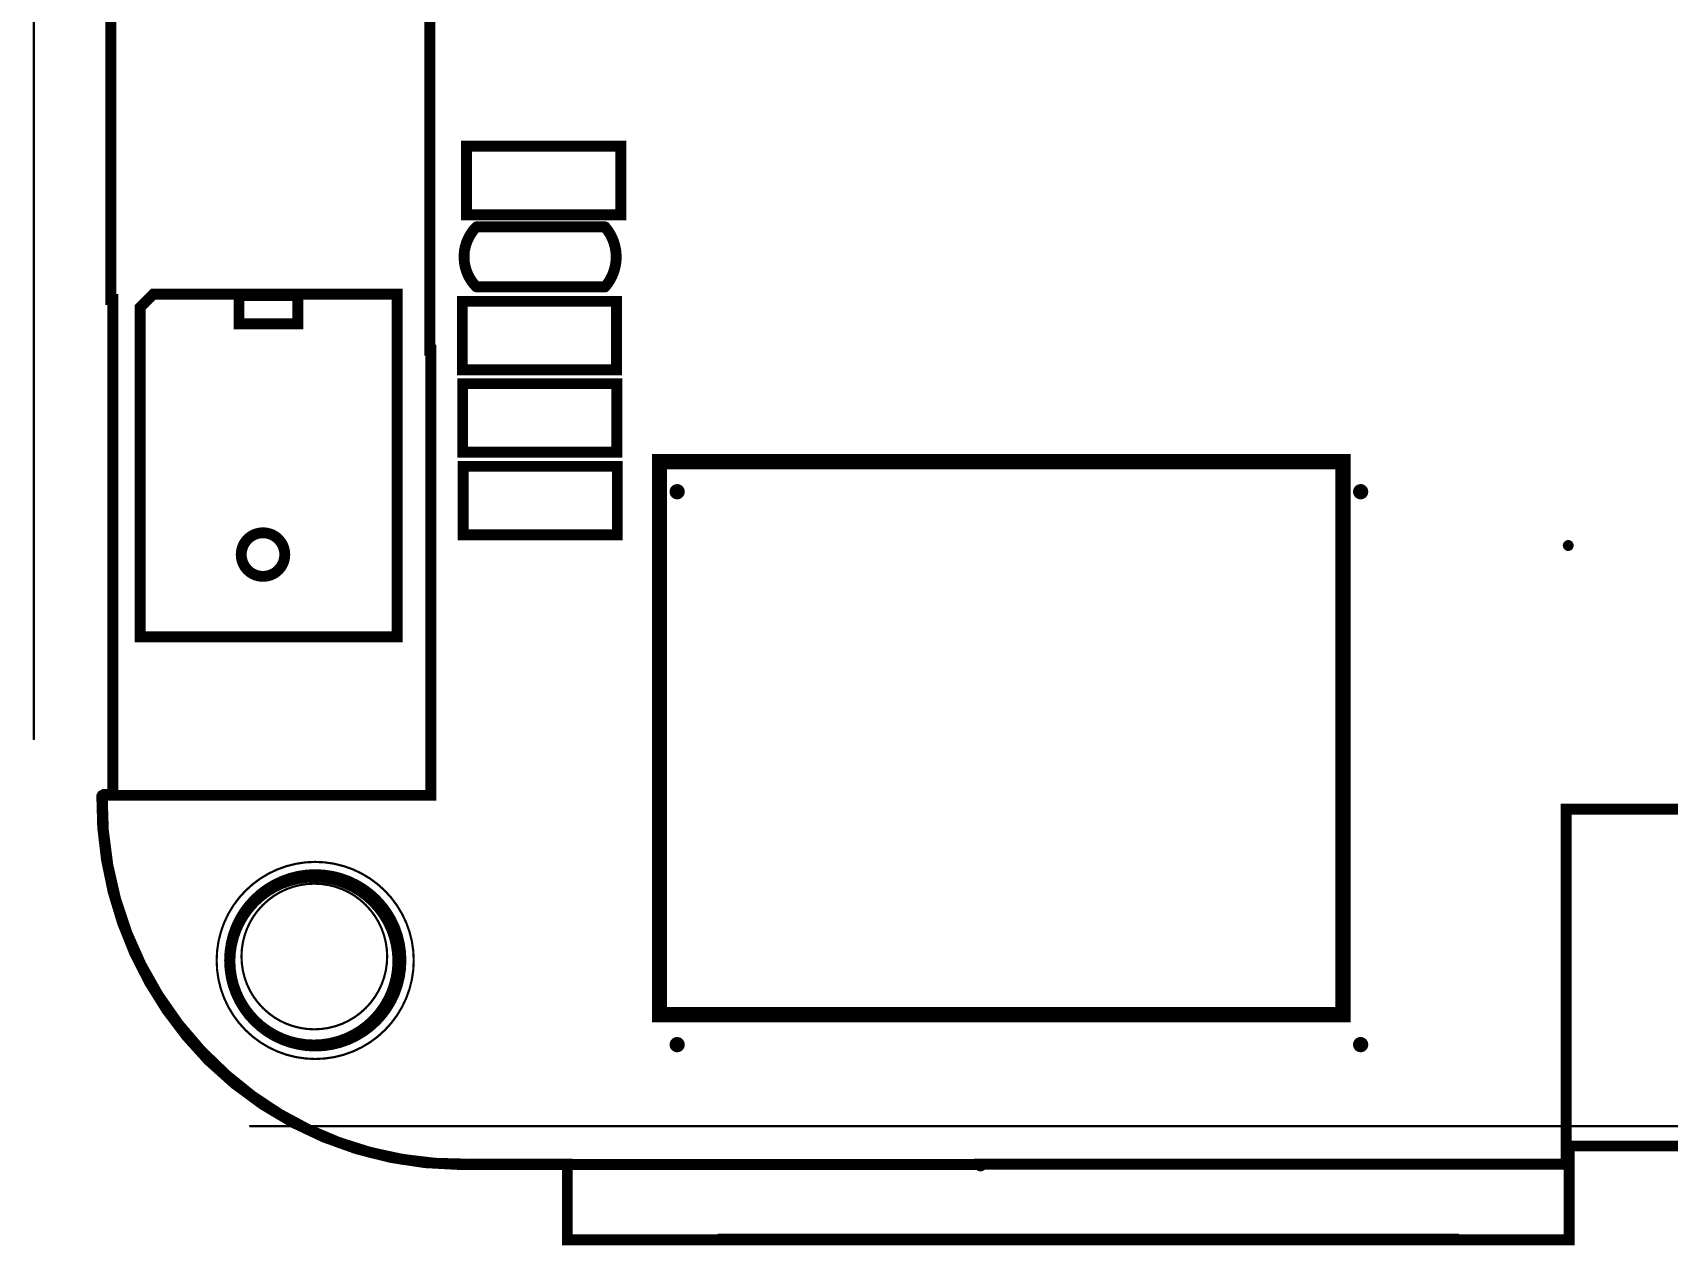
# Model space of a CAD drawing. Extents: x -54 to 75, y -63 to 45.
# Drawn here: x -41.29 to -22.22, y -62 to -47.85 of the extents above; entities that cross this region are included whole.
import ezdxf

# ---------------------------------------------------------------- set-up
doc = ezdxf.new("R2010")
doc.units = 0
doc.header["$MEASUREMENT"] = 0
doc.layers.get('0').update_dxf_attribs({"linetype": 'CONTINUOUS'})
doc.layers.get('Defpoints').update_dxf_attribs({"linetype": 'CONTINUOUS'})
for name, color, linetype in [('2D_LINE_01', 255, 'CONTINUOUS'), ('BOARD_CUTOUT_00', 254, 'CONTINUOUS'), ('BOARD_OUTLINE_00', 254, 'CONTINUOUS'), ('DRIL_NPLTE_THRU_01', 3, 'CONTINUOUS'), ('DRIL_PLTE_THRU_01', 3, 'CONTINUOUS'), ('PART_TOP_2DLINE_126', 254, 'CONTINUOUS')]:
    doc.layers.add(name, color=color, linetype=linetype)
doc.dimstyles.get("Standard").update_dxf_attribs({"dimscale": 10, "dimtxt": 0.18, "dimasz": 0.18, "dimexe": 0.18, "dimexo": 0.0625, "dimgap": 0.09, "dimtad": 0, "dimtih": 1, "dimtoh": 1, "dimzin": 0, "dimdsep": 46, "dimtxsty": 'Standard', "dimcen": 0.09, "dimadec": 0, "dimazin": 0, "dimtfac": 1, "dimtofl": 0, "dimtmove": 0, "dimatfit": 3, "dimfxl": 1, "dimtolj": 1, "dimtzin": 0, "dimarcsym": 0})

# ---------------------------------------------------------------- blocks, each defined once
blk = doc.blocks.new('SMOOTH_0$127')
at = {"const_width": 0.0635}
blk.add_lwpolyline([(-0.03175, 0, 1), (0.03175, 0, 1)], format="xyb", close=True, dxfattribs=at)
blk = doc.blocks.new('BOARD_1')
at = {"layer": 'BOARD_CUTOUT_00', "const_width": 0.127}
blk.add_lwpolyline([(-6.751, 2.379, 1), (-8.751, 2.379, 1)], format="xyb", close=True, dxfattribs=at)
at = {"layer": 'BOARD_OUTLINE_00', "const_width": 0.127}
blk.add_lwpolyline([(0, 0), (6.847, 0), (6.847, 4.142), (9.561, 4.142), (9.561, 0.199), (25.267, 0.199, 0.185339), (28.735, 2.042, 0.15749), (29.993, 5.027), (29.993, 32.25, 0.340915), (25.686, 36.557), (-5.758, 36.557, 0.19257), (-8.738, 35.265, 0.140096), (-10.137, 32.77), (-10.137, 10.091), (-10.114, 10.091), (-10.114, 4.314), (-10.243, 4.314, 0.201635), (-8.997, 1.213, 0.196192), (-6.063, -0.004), (0, -0.004)], format="xyb", close=True, dxfattribs=at)
at = {"layer": 'BOARD_OUTLINE_00'}
for p in [(6.847, 4.142), (0, 0), (6.847, 0)]:
    blk.add_blockref('SMOOTH_0$127', p, dxfattribs=at)
blk = doc.blocks.new('SMOOTH_0$0254')
at = {"const_width": 0.0127}
blk.add_lwpolyline([(-0.00635, 0, 1), (0.00635, 0, 1)], format="xyb", close=True, dxfattribs=at)
blk = doc.blocks.new('DRAWING_6')
at = {"layer": '2D_LINE_01', "const_width": 0.0254}
blk.add_lwpolyline([(0, 0), (0, 9.12)], dxfattribs=at)
at = {"layer": '2D_LINE_01'}
for p in [(0, 9.12), (0, 0)]:
    blk.add_blockref('SMOOTH_0$0254', p, dxfattribs=at)
blk = doc.blocks.new('DRAWING_11')
at = {"layer": '2D_LINE_01', "const_width": 0.0254}
blk.add_lwpolyline([(0, 0), (-36.218, 0)], dxfattribs=at)
at = {"layer": '2D_LINE_01'}
blk.add_blockref('SMOOTH_0$0254', (-36.218, 0), dxfattribs=at)
blk = doc.blocks.new('DRAWING_106')
at = {"layer": '2D_LINE_01', "const_width": 0.0254}
blk.add_lwpolyline([(-1.15, 0, 1), (1.15, 0, 1)], format="xyb", close=True, dxfattribs=at)
blk = doc.blocks.new('DRAWING_124')
at = {"layer": '2D_LINE_01', "const_width": 0.0635}
blk.add_lwpolyline([(0, 0, 1), (0.0635, 0, 1)], format="xyb", close=True, dxfattribs=at)
blk = doc.blocks.new('DRAWING_125')
at = {"layer": '2D_LINE_01', "const_width": 0.0635}
blk.add_lwpolyline([(0, 0, 1), (0.0635, 0, 1)], format="xyb", close=True, dxfattribs=at)
blk = doc.blocks.new('DRAWING_126')
at = {"layer": '2D_LINE_01', "const_width": 0.0635}
blk.add_lwpolyline([(0, 0, 1), (0.0635, 0, 1)], format="xyb", close=True, dxfattribs=at)
blk = doc.blocks.new('DRAWING_131')
at = {"layer": '2D_LINE_01', "const_width": 0.127}
blk.add_lwpolyline([(0, 0, 1), (-1.96, 0, 1)], format="xyb", close=True, dxfattribs=at)
blk = doc.blocks.new('DRAWING_138')
at = {"layer": '2D_LINE_01', "const_width": 0.0635}
blk.add_lwpolyline([(0, 0, 1), (0.0635, 0, 1)], format="xyb", close=True, dxfattribs=at)
blk = doc.blocks.new('DRAWING_140')
at = {"layer": '2D_LINE_01', "const_width": 0.0635}
blk.add_lwpolyline([(0, 0, 1), (0.0635, 0, 1)], format="xyb", close=True, dxfattribs=at)
blk = doc.blocks.new('DRAWING_144')
at = {"layer": '2D_LINE_01', "const_width": 0.127}
blk.add_lwpolyline([(32.098, 27.053), (0.914, 27.053, 0.207545), (-2.298, 25.8, 0.141876), (-3.705, 23.277), (-0.01, 23.277), (-0.01, 0), (0, 0), (0, -5.196), (-3.834, -5.196, 0.220322), (-2.385, -8.461, 0.188952), (0.433, -9.499), (1.594, -9.499), (1.594, -10.383), (13.284, -10.383), (13.284, -9.288), (31.154, -9.288)], format="xyb", dxfattribs=at)
at = {"layer": '2D_LINE_01'}
for p in [(0, 0), (-3.834, -5.196), (0, -5.196), (-2.385, -8.461)]:
    blk.add_blockref('SMOOTH_0$127', p, dxfattribs=at)
blk = doc.blocks.new('DRAWING_145')
at = {"layer": '2D_LINE_01', "const_width": 0.0635}
blk.add_lwpolyline([(0, 0, 1), (0.0635, 0, 1)], format="xyb", close=True, dxfattribs=at)
blk = doc.blocks.new('DRAWING_146')
at = {"layer": '2D_LINE_01', "const_width": 0.0635}
blk.add_lwpolyline([(0, 0, 1), (0.0635, 0, 1)], format="xyb", close=True, dxfattribs=at)
blk = doc.blocks.new('DRAWING_147')
at = {"layer": '2D_LINE_01', "const_width": 0.0635}
blk.add_lwpolyline([(0, 0, 1), (0.0635, 0, 1)], format="xyb", close=True, dxfattribs=at)
blk = doc.blocks.new('DRAWING_148')
at = {"layer": '2D_LINE_01', "const_width": 0.0635}
blk.add_lwpolyline([(0, 0, 1), (0.0635, 0, 1)], format="xyb", close=True, dxfattribs=at)
blk = doc.blocks.new('DRAWING_149')
at = {"layer": '2D_LINE_01', "const_width": 0.0635}
blk.add_lwpolyline([(0, 0, 1), (0.0635, 0, 1)], format="xyb", close=True, dxfattribs=at)
blk = doc.blocks.new('DRAWING_150')
at = {"layer": '2D_LINE_01', "const_width": 0.0635}
blk.add_lwpolyline([(0, 0, 1), (0.0635, 0, 1)], format="xyb", close=True, dxfattribs=at)
blk = doc.blocks.new('DRAWING_151')
at = {"layer": '2D_LINE_01', "const_width": 0.0635}
blk.add_lwpolyline([(0, 0, 1), (0.0635, 0, 1)], format="xyb", close=True, dxfattribs=at)
blk = doc.blocks.new('DRAWING_152')
at = {"layer": '2D_LINE_01', "const_width": 0.0635}
blk.add_lwpolyline([(0, 0, 1), (0.0635, 0, 1)], format="xyb", close=True, dxfattribs=at)
blk = doc.blocks.new('DRAWING_155')
at = {"layer": '2D_LINE_01', "const_width": 0.0254}
blk.add_lwpolyline([(0, 0), (-8.64, 0)], dxfattribs=at)
at = {"layer": '2D_LINE_01'}
for p in [(-8.64, 0), (0, 0)]:
    blk.add_blockref('SMOOTH_0$0254', p, dxfattribs=at)
blk = doc.blocks.new('DRAWING_156')
at = {"layer": '2D_LINE_01', "const_width": 0.0127}
blk.add_lwpolyline([(0, 0, 1), (0.0127, 0, 1)], format="xyb", close=True, dxfattribs=at)
blk = doc.blocks.new('DRAWING_157')
at = {"layer": '2D_LINE_01', "const_width": 0.0127}
blk.add_lwpolyline([(0, 0, 1), (0.0127, 0, 1)], format="xyb", close=True, dxfattribs=at)
blk = doc.blocks.new('DRAWING_158')
at = {"layer": '2D_LINE_01', "const_width": 0.0127}
blk.add_lwpolyline([(0, 0, 1), (0.0127, 0, 1)], format="xyb", close=True, dxfattribs=at)
blk = doc.blocks.new('DRAWING_159')
at = {"layer": '2D_LINE_01', "const_width": 0.0127}
blk.add_lwpolyline([(0, 0, 1), (0.0127, 0, 1)], format="xyb", close=True, dxfattribs=at)
blk = doc.blocks.new('DRAWING_170')
at = {"layer": '2D_LINE_01', "const_width": 0.0127}
blk.add_lwpolyline([(0, 0, 1), (0.0127, 0, 1)], format="xyb", close=True, dxfattribs=at)
blk = doc.blocks.new('DRAWING_171')
at = {"layer": '2D_LINE_01', "const_width": 0.0127}
blk.add_lwpolyline([(0, 0, 1), (0.0127, 0, 1)], format="xyb", close=True, dxfattribs=at)
blk = doc.blocks.new('DRAWING_172')
at = {"layer": '2D_LINE_01', "const_width": 0.0127}
blk.add_lwpolyline([(0, 0, 1), (0.0127, 0, 1)], format="xyb", close=True, dxfattribs=at)
blk = doc.blocks.new('DRAWING_173')
at = {"layer": '2D_LINE_01', "const_width": 0.0127}
blk.add_lwpolyline([(0, 0, 1), (0.0127, 0, 1)], format="xyb", close=True, dxfattribs=at)
blk = doc.blocks.new('DRAWING_174')
at = {"layer": '2D_LINE_01', "const_width": 0.0127}
blk.add_lwpolyline([(0, 0, 1), (0.0127, 0, 1)], format="xyb", close=True, dxfattribs=at)
blk = doc.blocks.new('DRAWING_175')
at = {"layer": '2D_LINE_01', "const_width": 0.0127}
blk.add_lwpolyline([(0, 0, 1), (0.0127, 0, 1)], format="xyb", close=True, dxfattribs=at)
blk = doc.blocks.new('DRAWING_198')
at = {"layer": '2D_LINE_01', "const_width": 0.0254}
blk.add_lwpolyline([(-0.85, 0, 1), (0.85, 0, 1)], format="xyb", close=True, dxfattribs=at)
blk = doc.blocks.new('DRAWING_203')
at = {"layer": '2D_LINE_01', "const_width": 0.0889}
blk.add_lwpolyline([(0, 0, 1), (0, -0.0889, 1)], format="xyb", close=True, dxfattribs=at)
blk = doc.blocks.new('DRAWING_204')
at = {"layer": '2D_LINE_01', "const_width": 0.0889}
blk.add_lwpolyline([(0, 0, 1), (0, -0.0889, 1)], format="xyb", close=True, dxfattribs=at)
blk = doc.blocks.new('DRAWING_205')
at = {"layer": '2D_LINE_01', "const_width": 0.0889}
blk.add_lwpolyline([(0, 0, 1), (0, -0.0889, 1)], format="xyb", close=True, dxfattribs=at)
blk = doc.blocks.new('DRAWING_206')
at = {"layer": '2D_LINE_01', "const_width": 0.0889}
blk.add_lwpolyline([(0, 0, 1), (0, -0.0889, 1)], format="xyb", close=True, dxfattribs=at)
blk = doc.blocks.new('PART_BODY_TOP_222')
at = {"layer": 'PART_TOP_2DLINE_126', "const_width": 0.127}
for points in [[(-0.55, 3.5), (2.45, 3.5), (2.45, -0.344), (2.294, -0.5), (-0.55, -0.5)], [(0.6096, -0.4826), (1.2954, -0.4826), (1.2954, -0.1524), (0.6096, -0.1524)]]:
    blk.add_lwpolyline(points, close=True, dxfattribs=at)
blk.add_lwpolyline([(0.762, 2.54, 1), (1.27, 2.54, 1)], format="xyb", close=True, dxfattribs=at)
at = {"layer": 'PART_TOP_2DLINE_126'}
for p in [(-0.55, 3.5), (2.45, 3.5), (0.6096, -0.1524), (1.2954, -0.1524), (2.45, -0.344), (-0.55, -0.5), (0.6096, -0.4826), (1.2954, -0.4826), (2.294, -0.5)]:
    blk.add_blockref('SMOOTH_0$127', p, dxfattribs=at)
blk = doc.blocks.new('DRIL_HOLE_0')
blk.add_lwpolyline([(0, 0, 1), (0, 0, 1)], format="xyb", close=True)
blk = doc.blocks.new('STK_TOP_64')
at = {"layer": 'DRIL_NPLTE_THRU_01'}
blk.add_blockref('DRIL_HOLE_0', (0, 0), dxfattribs=at)
blk = doc.blocks.new('SYM_TOP_11')
for name, p in [('PART_BODY_TOP_222', (0, 0)), ('STK_TOP_64', (0, 3)), ('STK_TOP_64', (1.9, 3)), ('STK_TOP_64', (0, 2)), ('STK_TOP_64', (1.9, 2)), ('STK_TOP_64', (0, 1)), ('STK_TOP_64', (1.9, 1)), ('STK_TOP_64', (0, 0)), ('STK_TOP_64', (1.9, 0))]:
    blk.add_blockref(name, p)
blk = doc.blocks.new('PART_TOP_1')
blk.add_blockref('SYM_TOP_11', (0, 0))
blk = doc.blocks.new('PART_BODY_TOP_216')
at = {"layer": 'PART_TOP_2DLINE_126', "const_width": 0.127}
blk.add_lwpolyline([(0.755, -0.347, 0.414214), (0.755, 0.353), (-0.745, 0.353, 0.373387), (-0.745, -0.347)], format="xyb", close=True, dxfattribs=at)
at = {"layer": 'PART_TOP_2DLINE_126'}
for p in [(-0.745, 0.353), (0.755, 0.353), (-0.745, -0.347), (0.755, -0.347)]:
    blk.add_blockref('SMOOTH_0$127', p, dxfattribs=at)
blk = doc.blocks.new('STK_TOP_10')
at = {"layer": 'DRIL_PLTE_THRU_01'}
blk.add_blockref('DRIL_HOLE_0', (0, 0), dxfattribs=at)
blk = doc.blocks.new('SYM_TOP_8')
for name, p in [('PART_BODY_TOP_216', (0, 0)), ('STK_TOP_10', (-0.445, 0.003)), ('STK_TOP_10', (0.455, 0.003))]:
    blk.add_blockref(name, p)
blk = doc.blocks.new('PART_TOP_2')
blk.add_blockref('SYM_TOP_8', (0, 0))
blk = doc.blocks.new('PART_BODY_TOP_215')
at = {"layer": 'PART_TOP_2DLINE_126', "const_width": 0.127}
blk.add_lwpolyline([(-0.898, 0.408), (-0.898, -0.392), (0.902, -0.392), (0.902, 0.408)], close=True, dxfattribs=at)
at = {"layer": 'PART_TOP_2DLINE_126'}
for p in [(-0.898, 0.408), (0.902, 0.408), (-0.898, -0.392), (0.902, -0.392)]:
    blk.add_blockref('SMOOTH_0$127', p, dxfattribs=at)
blk = doc.blocks.new('SYM_TOP_7')
for name, p in [('PART_BODY_TOP_215', (0, 0)), ('STK_TOP_10', (-0.448, 0.008)), ('STK_TOP_10', (0.452, 0.008))]:
    blk.add_blockref(name, p)
blk = doc.blocks.new('PART_TOP_3')
blk.add_blockref('SYM_TOP_7', (0, 0))
blk = doc.blocks.new('PART_TOP_4')
blk.add_blockref('SYM_TOP_7', (0, 0))
blk = doc.blocks.new('PART_TOP_5')
blk.add_blockref('SYM_TOP_7', (0, 0))
blk = doc.blocks.new('PART_TOP_6')
blk.add_blockref('SYM_TOP_7', (0, 0))
blk = doc.blocks.new('SMOOTH_0$1778')
at = {"const_width": 0.0889}
blk.add_lwpolyline([(-0.04445, 0, 1), (0.04445, 0, 1)], format="xyb", close=True, dxfattribs=at)
blk = doc.blocks.new('PART_BODY_TOP_214')
at = {"layer": 'PART_TOP_2DLINE_126', "const_width": 0.1778}
blk.add_lwpolyline([(-6.4516, 4.6482), (0, 4.6482), (0, -3.3274), (-6.4516, -3.3274)], close=True, dxfattribs=at)
at = {"layer": 'PART_TOP_2DLINE_126'}
for p in [(-6.4516, 4.6482), (0, 4.6482), (-6.4516, -3.3274), (0, -3.3274)]:
    blk.add_blockref('SMOOTH_0$1778', p, dxfattribs=at)
blk = doc.blocks.new('STK_TOP_5')
at = {"layer": 'DRIL_NPLTE_THRU_01'}
blk.add_blockref('DRIL_HOLE_0', (0, 0), dxfattribs=at)
blk = doc.blocks.new('STK_TOP_6')
at = {"layer": 'DRIL_NPLTE_THRU_01'}
blk.add_blockref('DRIL_HOLE_0', (0, 0), dxfattribs=at)
blk = doc.blocks.new('SYM_TOP_5')
for name, p in [('PART_BODY_TOP_214', (0, 0)), ('STK_TOP_6', (-3, 3.75)), ('STK_TOP_5', (0, 1.25)), ('STK_TOP_5', (0, 0)), ('STK_TOP_6', (-3, -2.5))]:
    blk.add_blockref(name, p)
blk = doc.blocks.new('PART_TOP_7')
blk.add_blockref('SYM_TOP_5', (0, 0))
blk = doc.blocks.new('*D324')
at = {"color": 0, "linetype": 'Continuous', "lineweight": -2, "transparency": 16777216}
for p, q in [((-21.987, -31.536), (-21.987, -48.477)), ((-9.765, -31.539), (-9.765, -48.477)), ((-23.787, -46.677), (-25.587, -46.677)), ((-7.965, -46.677), (-6.165, -46.677))]:
    blk.add_line(p, q, dxfattribs=at)
at = {"color": 0, "linetype": 'Continuous', "transparency": 16777216}
for points in [[(-23.787, -46.377), (-23.787, -46.977), (-21.987, -46.677)], [(-7.965, -46.377), (-7.965, -46.977), (-9.765, -46.677)]]:
    blk.add_solid(points, dxfattribs=at)
at = {"layer": 'Defpoints', "color": 0, "linetype": 'Continuous', "transparency": 16777216}
for p in [(-21.987, -30.911), (-9.765, -30.914), (-9.765, -46.677)]:
    blk.add_point(p, dxfattribs=at)
at = {"color": 0, "linetype": 'Continuous', "transparency": 16777216, "insert": (-15.876, -46.677), "char_height": 1.8, "attachment_point": 5}
blk.add_mtext('\\A1;12.22mm', dxfattribs=at)

msp = doc.modelspace()

# ---------------------------------------------------------------- block references
for name, p in [('BOARD_1', (-30.244, -61.057)), ('DRAWING_144', (-36.647, -51.557)), ('DRAWING_6', (-41.28, -56.096)), ('PART_TOP_3', (-35.332, -49.586)), ('PART_TOP_4', (-35.381, -51.396)), ('DRAWING_145', (-36.679, -51.557)), ('DRAWING_149', (-36.679, -51.557)), ('PART_TOP_5', (-35.377, -52.356)), ('PART_TOP_6', (-35.372, -53.321)), ('DRAWING_206', (-33.772, -53.165)), ('DRAWING_203', (-25.796, -53.165)), ('DRAWING_138', (-23.405, -53.837)), ('DRAWING_147', (-40.513, -56.753)), ('DRAWING_151', (-40.513, -56.753)), ('DRAWING_146', (-36.679, -56.753)), ('DRAWING_150', (-36.679, -56.753)), ('DRAWING_106', (-37.996, -58.679)), ('DRAWING_131', (-37.031, -58.686)), ('DRAWING_198', (-38.006, -58.633)), ('DRAWING_205', (-33.772, -59.617)), ('DRAWING_204', (-25.796, -59.617)), ('DRAWING_148', (-39.064, -60.018)), ('DRAWING_152', (-39.064, -60.018)), ('DRAWING_11', (-2.537, -60.613)), ('DRAWING_126', (-23.416, -60.858)), ('DRAWING_140', (-23.405, -60.882)), ('DRAWING_124', (-30.263, -61.078)), ('DRAWING_125', (-23.416, -61.078)), ('DRAWING_155', (-24.654, -61.882)), ('DRAWING_157', (-33.301, -61.882)), ('DRAWING_159', (-33.301, -61.882)), ('DRAWING_170', (-33.301, -61.882)), ('DRAWING_171', (-33.001, -61.882)), ('DRAWING_172', (-32.001, -61.882)), ('DRAWING_173', (-25.961, -61.882)), ('DRAWING_174', (-24.961, -61.882)), ('DRAWING_156', (-24.661, -61.882)), ('DRAWING_158', (-24.661, -61.882)), ('DRAWING_175', (-24.661, -61.882))]:
    msp.add_blockref(name, p)
for name, p, rotation in [('PART_TOP_2', (-35.359, -50.466), 180), ('PART_TOP_1', (-37.589, -51.403), 180), ('PART_TOP_7', (-30.651, -59.311), 270)]:
    msp.add_blockref(name, p, dxfattribs=dict(rotation=rotation))

# ---------------------------------------------------------------- dimensions: what is measured, and where the dimension line sits
at = {"linetype": 'Continuous'}
dim = msp.add_linear_dim(base=(-9.765, -46.677), p1=(-21.987, -30.911), p2=(-9.765, -30.914), dimstyle='Standard', override={"dimpost": 'mm'}, dxfattribs=at)
dim.commit()
dim.dimension.update_dxf_attribs({"geometry": '*D324', "text_midpoint": (-15.876, -46.677)})

doc.saveas('drawing.dxf')
